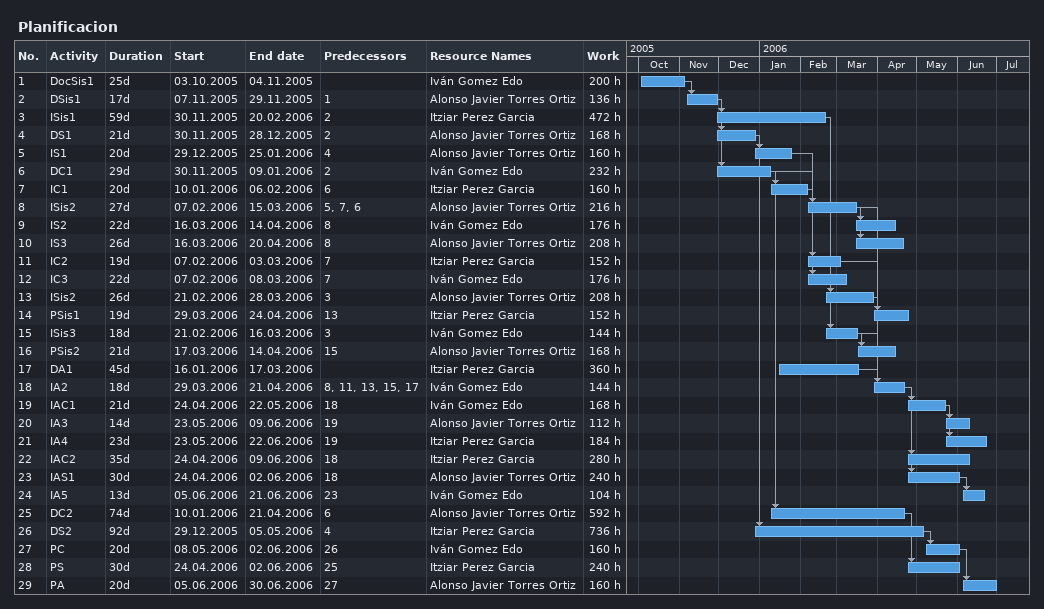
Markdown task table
Planificacion

| ID | Task | Duration | Start | Finish | Predecessors | Resources | Work (h) |
|---|---|---|---|---|---|---|---|
| 1 | DocSis1 | 25d | 2005-10-03 | 2005-11-04 |  | Iván Gomez Edo | 200 |
| 2 | DSis1 | 17d | 2005-11-07 | 2005-11-29 | 1 | Alonso Javier Torres Ortiz | 136 |
| 3 | ISis1 | 59d | 2005-11-30 | 2006-02-20 | 2 | Itziar Perez Garcia | 472 |
| 4 | DS1 | 21d | 2005-11-30 | 2005-12-28 | 2 | Alonso Javier Torres Ortiz | 168 |
| 5 | IS1 | 20d | 2005-12-29 | 2006-01-25 | 4 | Alonso Javier Torres Ortiz | 160 |
| 6 | DC1 | 29d | 2005-11-30 | 2006-01-09 | 2 | Iván Gomez Edo | 232 |
| 7 | IC1 | 20d | 2006-01-10 | 2006-02-06 | 6 | Itziar Perez Garcia | 160 |
| 8 | ISis2 | 27d | 2006-02-07 | 2006-03-15 | 5, 7, 6 | Alonso Javier Torres Ortiz | 216 |
| 9 | IS2 | 22d | 2006-03-16 | 2006-04-14 | 8 | Iván Gomez Edo | 176 |
| 10 | IS3 | 26d | 2006-03-16 | 2006-04-20 | 8 | Alonso Javier Torres Ortiz | 208 |
| 11 | IC2 | 19d | 2006-02-07 | 2006-03-03 | 7 | Itziar Perez Garcia | 152 |
| 12 | IC3 | 22d | 2006-02-07 | 2006-03-08 | 7 | Iván Gomez Edo | 176 |
| 13 | ISis2 | 26d | 2006-02-21 | 2006-03-28 | 3 | Alonso Javier Torres Ortiz | 208 |
| 14 | PSis1 | 19d | 2006-03-29 | 2006-04-24 | 13 | Itziar Perez Garcia | 152 |
| 15 | ISis3 | 18d | 2006-02-21 | 2006-03-16 | 3 | Iván Gomez Edo | 144 |
| 16 | PSis2 | 21d | 2006-03-17 | 2006-04-14 | 15 | Alonso Javier Torres Ortiz | 168 |
| 17 | DA1 | 45d | 2006-01-16 | 2006-03-17 |  | Itziar Perez Garcia | 360 |
| 18 | IA2 | 18d | 2006-03-29 | 2006-04-21 | 8, 11, 13, 15, 17 | Iván Gomez Edo | 144 |
| 19 | IAC1 | 21d | 2006-04-24 | 2006-05-22 | 18 | Iván Gomez Edo | 168 |
| 20 | IA3 | 14d | 2006-05-23 | 2006-06-09 | 19 | Alonso Javier Torres Ortiz | 112 |
| 21 | IA4 | 23d | 2006-05-23 | 2006-06-22 | 19 | Itziar Perez Garcia | 184 |
| 22 | IAC2 | 35d | 2006-04-24 | 2006-06-09 | 18 | Itziar Perez Garcia | 280 |
| 23 | IAS1 | 30d | 2006-04-24 | 2006-06-02 | 18 | Alonso Javier Torres Ortiz | 240 |
| 24 | IA5 | 13d | 2006-06-05 | 2006-06-21 | 23 | Iván Gomez Edo | 104 |
| 25 | DC2 | 74d | 2006-01-10 | 2006-04-21 | 6 | Alonso Javier Torres Ortiz | 592 |
| 26 | DS2 | 92d | 2005-12-29 | 2006-05-05 | 4 | Itziar Perez Garcia | 736 |
| 27 | PC | 20d | 2006-05-08 | 2006-06-02 | 26 | Iván Gomez Edo | 160 |
| 28 | PS | 30d | 2006-04-24 | 2006-06-02 | 25 | Itziar Perez Garcia | 240 |
| 29 | PA | 20d | 2006-06-05 | 2006-06-30 | 27 | Alonso Javier Torres Ortiz | 160 |
